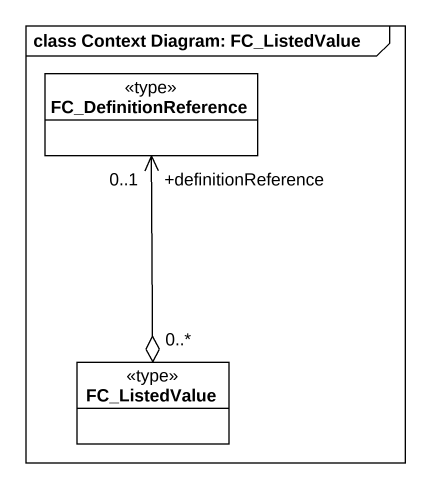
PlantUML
@startuml
mainframe class Context Diagram: FC_ListedValue
hide circle
hide empty members
class FC_DefinitionReference <<type>>
class FC_ListedValue <<type>>
FC_ListedValue "0..*" o-up-> "+definitionReference\n0..1" FC_DefinitionReference
@enduml
